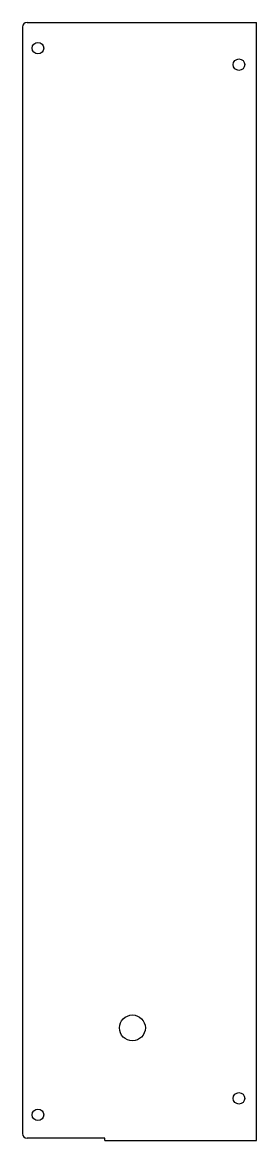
# Model space of a CAD drawing. Header units: millimetres. Extents: x -50 to 49, y -476 to 0.
import ezdxf

# ---------------------------------------------------------------- set-up
doc = ezdxf.new("R2010")
doc.units = ezdxf.units.MM

msp = doc.modelspace()

# ---------------------------------------------------------------- linework, layer by layer
at = {"color": 7, "linetype": 'Continuous', "lineweight": 25}
for p, q in [((-48.04, 0), (49.48, 0)), ((49.48, -476.2), (49.48, 0)), ((-50.04, -2), (-50.04, -473.2)), ((-15, -475.2), (-48.04, -475.2)), ((-15, -476.2), (-15, -475.2)), ((-15, -476.2), (49.48, -476.2))]:
    msp.add_line(p, q, dxfattribs=at)
for centre, radius in [((-43.44, -11.01), 2.45), ((41.98, -18), 2.45), ((-3.3, -428.2), 5.5), ((41.98, -458.2), 2.45), ((-43.44, -465.19), 2.45)]:
    msp.add_circle(centre, radius, dxfattribs=at)
for centre, start, end in [((-48.04, -2), 90, 180), ((-48.04, -473.2), 180, 270)]:
    msp.add_arc(centre, 2, start, end, dxfattribs=at)

doc.saveas('drawing.dxf')
